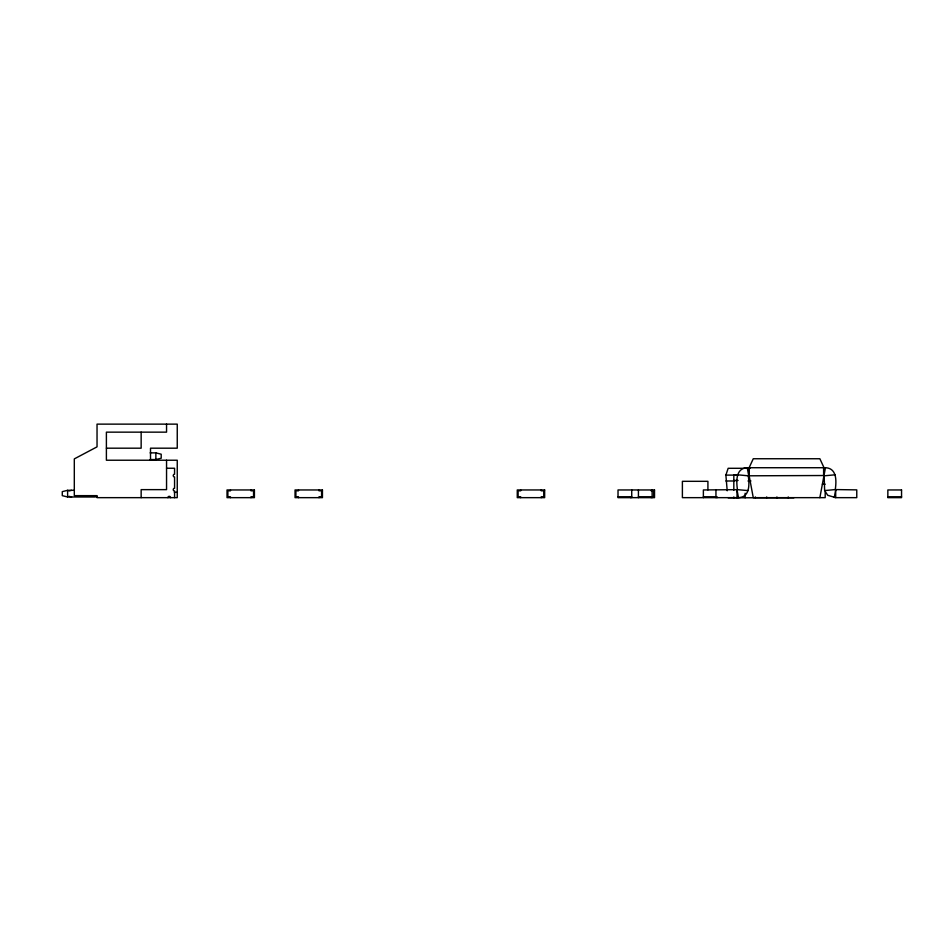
<?xml version="1.0" encoding="UTF-8"?>
<svg xmlns="http://www.w3.org/2000/svg" width="949" height="949" viewBox="0 0 949 949"><rect width="100%" height="100%" fill="white"/><g stroke="black" fill="none" stroke-linecap="round" stroke-linejoin="round"><path stroke-width="1.42" d="M703.375 497.656L703.375 489.957L737.432 489.66C736.104 480.135 735.902 467.169 748.69 467.727L824.029 467.727C836.769 467.169 836.638 480.064 835.274 489.577L856.769 489.874L856.769 497.656L835.689 497.656L827.742 495.295L824.634 490.586L824.135 475.52L748.275 475.805C749.639 485.319 749.769 498.225 737.029 497.656L682.39 497.656L682.39 481.321L707.918 481.321L707.918 489.898M737.432 489.66L748.085 490.586M819.865 497.656L825.428 467.857M834.29 497.525L835.689 489.874L835.689 497.656M727.207 490.787L725.89 475.105L728.156 468.296L750.078 468.296M96.917 496.481L97.035 496.422A6.679 6.679 0 0 1 94.354 496.991L67.616 496.991L62.278 495.651L62.278 491.641L67.616 490.313L74.402 490.313M150.132 459.553L155.861 459.553L161.2 458.225L161.2 454.215L155.861 452.875L150.132 452.875M68.957 490.977L71.626 490.313M824.444 475.805L835.084 474.808M824.634 490.586L835.274 489.577M106.395 448.189L141.152 448.189L141.152 432.151M166.55 468.248L174.569 468.248L174.569 474.263A1.34 1.34 0 0 0 173.24 475.603A1.34 1.34 0 0 0 174.569 476.944L174.569 488.296A1.34 1.34 0 0 0 173.24 489.637A1.34 1.34 0 0 0 174.569 490.977L174.569 497.656M725.89 475.105L738.073 475.105M733.826 475.2L738.073 475.2M733.826 480.455L738.073 480.455M725.89 480.989L734.728 480.989M747.99 480.989L750.944 480.989M822.392 484.215L825.191 484.215M651.109 490.811L653.671 490.811L653.671 496.802L638.428 496.802M174.355 492.317L177.249 492.317M618.024 496.802L631.726 496.802M703.375 496.802L717.076 496.802L717.076 497.656M887.849 496.802L901.55 496.802M728.156 497.774L793.91 497.774M737.634 474.808L748.275 475.805M68.957 496.327L71.626 496.991M747.29 467.857L748.69 475.508L748.69 467.727M738.429 497.525L737.029 489.874L737.029 497.656M825.191 492.282L825.191 497.656L753.269 497.656L749.105 475.508L749.105 467.727L753.269 458.747L819.865 458.747L824.029 467.727L824.029 475.508M823.613 467.727L823.613 475.508M788.239 496.956L788.239 497.774M776.911 496.956L776.911 497.774M766.697 496.956L766.697 497.774M755.368 496.956L755.368 497.774M745.155 493.231L745.155 497.774M733.826 475.105L733.826 490.253M733.826 496.956L733.826 497.774M715.949 489.874L715.949 497.656M652.129 489.957L652.129 497.656M651.109 496.802L651.109 497.656M638.428 489.957L638.428 497.656M631.726 489.957L631.726 497.656M630.563 496.802L630.563 497.656M541.227 489.957L541.227 490.811L543.801 490.811L543.801 496.802L541.227 496.802L541.227 497.656M520.681 489.957L520.681 490.811L518.118 490.811L518.118 496.802L520.681 496.802L520.681 497.656M319.018 489.957L319.018 490.811L321.581 490.811L321.581 496.802L319.018 496.802L319.018 497.656M298.472 489.957L298.472 490.811L295.898 490.811L295.898 496.802L298.472 496.802L298.472 497.656M250.987 489.957L250.987 490.811L253.561 490.811L253.561 496.802L250.987 496.802L250.987 497.656M230.453 489.957L230.453 490.811L227.879 490.811L227.879 496.802L230.453 496.802L230.453 497.656M166.55 424.132L166.55 432.151L106.395 432.151L106.395 460.229L177.249 460.229L177.249 497.656L97.035 497.656L97.035 495.651L74.307 495.651L74.307 458.889L97.035 446.86L97.035 424.132L177.249 424.132L177.249 448.189L150.511 448.189L150.511 460.229M166.55 460.229L166.55 489.637L141.152 489.637L141.152 497.656M155.861 452.875L155.861 459.553M67.616 490.313L67.616 496.991M167.89 497.656A1.34 1.34 0 0 1 169.23 496.327A1.34 1.34 0 0 1 170.559 497.656M254.415 489.957L227.025 489.957L227.025 497.656L254.415 497.656L254.415 489.957M322.446 489.957L295.044 489.957L295.044 497.656L322.446 497.656L322.446 489.957M544.655 489.957L517.264 489.957L517.264 497.656L544.655 497.656L544.655 489.957M654.525 489.957L618.024 489.957L618.024 497.656L654.525 497.656L654.525 489.957M901.55 489.957L887.849 489.957L887.849 497.656L901.55 497.656L901.55 489.957"/></g></svg>
